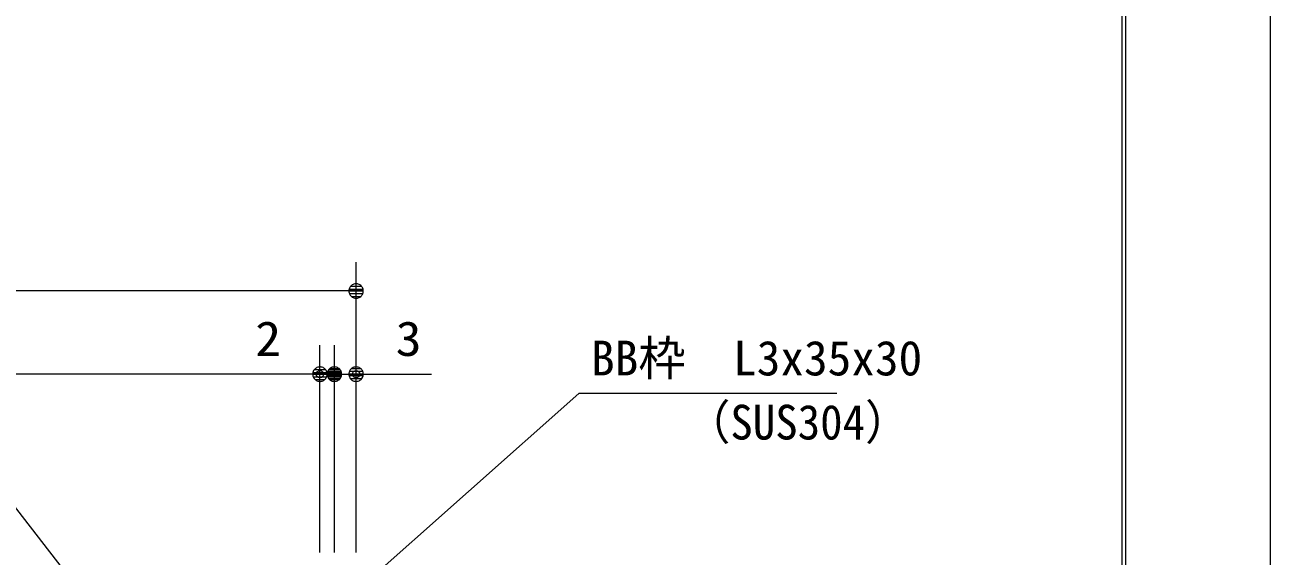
# Model space of a CAD drawing. Units: millimetres, scale not verified. Extents: x -1050 to 1050, y -742 to 742.
# Drawn here: x 619 to 1050, y -229.7 to -45.9 of the extents above; entities that cross this region are included whole.
import ezdxf
from ezdxf.enums import TextEntityAlignment as Align

# ---------------------------------------------------------------- set-up
doc = ezdxf.new("R2010")
doc.units = ezdxf.units.MM
doc.header["$LTSCALE"] = 5
doc.header["$PDMODE"] = 32
doc.header["$PDSIZE"] = 2.5
for name, color, linetype, lineweight in [('0-0_7-図\u3000枠', 4, 'Continuous', 9), ('0-1_寸法注釈', 2, 'Continuous', 9), ('0-2_0', 2, 'Continuous', 9), ('0-3_DEFPOINTS', 134, 'Continuous', 9)]:
    doc.layers.add(name, color=color, linetype=linetype, lineweight=lineweight)
doc.styles.add('ＭＳ ゴシック', font='')
doc.styles.get('ＭＳ ゴシック').set_extended_font_data('MS Gothic')

# ---------------------------------------------------------------- blocks, each defined once
blk = doc.blocks.new('_Dot')
at = {"layer": '0-2_0'}
for p, q in [((-2.5, 0), (-5, 0)), ((2.445, 0.5), (-2.445, 0.5)), ((1.997, 1.5), (-1.997, 1.5)), ((2.289, -0.995), (-2.289, -0.995)), ((1.499, -1.995), (-1.499, -1.995))]:
    blk.add_line(p, q, dxfattribs=at)
for points in [[(2.5, 0), (2.48, 0.313), (2.421, 0.622), (2.324, 0.92), (2.191, 1.204), (2.023, 1.469), (1.822, 1.711), (1.594, 1.926), (1.34, 2.111), (1.064, 2.262), (0.773, 2.378), (0.468, 2.456), (0.157, 2.495), (-0.157, 2.495), (-0.468, 2.456), (-0.773, 2.378), (-1.064, 2.262), (-1.34, 2.111), (-1.594, 1.926), (-1.822, 1.711), (-2.023, 1.469), (-2.191, 1.204), (-2.324, 0.92), (-2.421, 0.622), (-2.48, 0.313), (-2.5, 0), (0, 0)], [(-2.5, 0), (-2.48, -0.313), (-2.421, -0.622), (-2.324, -0.92), (-2.191, -1.204), (-2.023, -1.469), (-1.822, -1.711), (-1.594, -1.926), (-1.34, -2.111), (-1.064, -2.262), (-0.773, -2.378), (-0.468, -2.456), (-0.157, -2.495), (0.157, -2.495), (0.468, -2.456), (0.773, -2.378), (1.064, -2.262), (1.34, -2.111), (1.594, -1.926), (1.822, -1.711), (2.023, -1.469), (2.191, -1.204), (2.324, -0.92), (2.421, -0.622), (2.48, -0.313), (2.5, 0), (0, 0)]]:
    blk.add_lwpolyline(points, close=True, dxfattribs=at)
blk = doc.blocks.new('施工参考図-BB-32H承認図用')
at = {"layer": '0-1_寸法注釈'}
for p, q in [((-525, 962.5), (-525, 1464.99)), ((-550, 1414.99), (-1712.5, 1414.99)), ((-587.5, 962.5), (-587.5, 1321.08)), ((-587.5, 962.5), (-587.5, 1321.08)), ((-562.5, 962.5), (-562.5, 1321.08)), ((-562.5, 962.5), (-562.5, 1321.08)), ((-525, 962.5), (-525, 1321.08)), ((-587.5, 1271.08), (-1712.5, 1271.08)), ((-612.5, 1271.08), (-718.07, 1271.08)), ((-587.5, 1271.08), (-612.5, 1271.08)), ((-562.5, 1271.08), (-587.5, 1271.08)), ((-562.5, 1271.08), (-525, 1271.08)), ((-537.5, 1271.08), (-512.5, 1271.08)), ((-500, 1271.08), (-394.43, 1271.08))]:
    blk.add_line(p, q, dxfattribs=at)
for points in [[(307.22, 1237.35), (-139.62, 1237.35), (-521.24, 898.36)], [(-1536.64, 1093.39), (-1156.81, 1093.39), (-988.64, 877.32)]]:
    blk.add_lwpolyline(points, dxfattribs=at)
at = {"layer": '0-3_DEFPOINTS'}
for p in [(-587.5, 1271.08), (-525, 1271.08)]:
    blk.add_point(p, dxfattribs=at)
at = {"layer": '0-1_寸法注釈', "xscale": 5, "yscale": 5}
for p in [(-525, 1414.99), (-587.5, 1271.08), (-562.5, 1271.08)]:
    blk.add_blockref('_Dot', p, dxfattribs=at)
at = {"layer": '0-1_寸法注釈', "xscale": 5, "yscale": 5, "rotation": 180}
for p in [(-562.5, 1271.08), (-525, 1271.08)]:
    blk.add_blockref('_Dot', p, dxfattribs=at)
at = {"layer": '0-1_寸法注釈', "color": 7, "style": 'ＭＳ ゴシック'}
for s, height, width, p in [('2', 60.12, 1.1, (-699.62, 1284.52)), ('3', 60.12, 1.1, (-456.55, 1284.52)), ('（SUS304）', 60.13, 0.95, (44.77, 1139.91))]:
    blk.add_text(s, height=height, dxfattribs=dict(at, width=width)).set_placement(p, align=Align.BOTTOM_LEFT)
blk.add_text('BB枠\u3000L3x35x30', height=60.13, dxfattribs=at).set_placement((-118.36, 1250.79), align=Align.BOTTOM_LEFT)

msp = doc.modelspace()

# ---------------------------------------------------------------- linework, layer by layer
at = {"layer": '0-0_7-図\u3000枠'}
msp.add_line((998.75, -691.25), (998.75, 691.25), dxfattribs=at)
msp.add_lwpolyline([(-975, 692.5), (1000, 692.5), (1000, -692.5)], dxfattribs=at)
at = {"layer": '0-3_DEFPOINTS'}
msp.add_lwpolyline([(-1050, -742.5), (-1050, 742.5), (1050, 742.5), (1050, -742.5)], close=True, dxfattribs=at)

# ---------------------------------------------------------------- block references
at = {"layer": '0-1_寸法注釈', "xscale": 0.2, "yscale": 0.2}
msp.add_blockref('施工参考図-BB-32H承認図用', (838.634, -420.971), dxfattribs=at)

doc.saveas('drawing.dxf')
